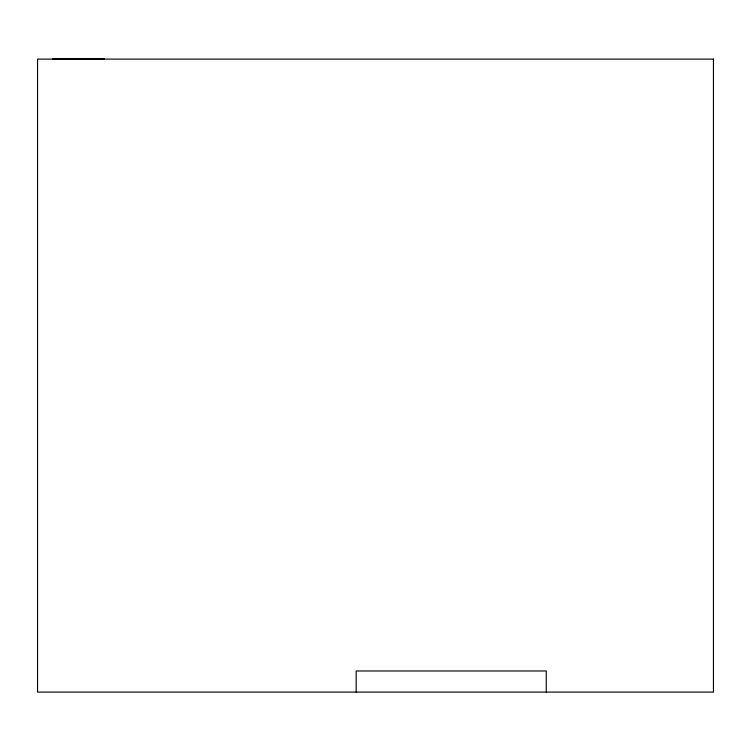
<?xml version="1.0" encoding="UTF-8"?>
<svg xmlns="http://www.w3.org/2000/svg" width="751" height="751" viewBox="0 0 751 751"><rect width="100%" height="100%" fill="white"/><g stroke="black" fill="none" stroke-linecap="round" stroke-linejoin="round"><path stroke-width="1.13" d="M52.748 58.897L104.483 58.897M546.259 692.103L546.259 670.981L356.19 670.981L356.19 692.103M713.45 59.113L37.55 59.113L37.55 692.103L713.45 692.103L713.45 59.113"/></g></svg>
